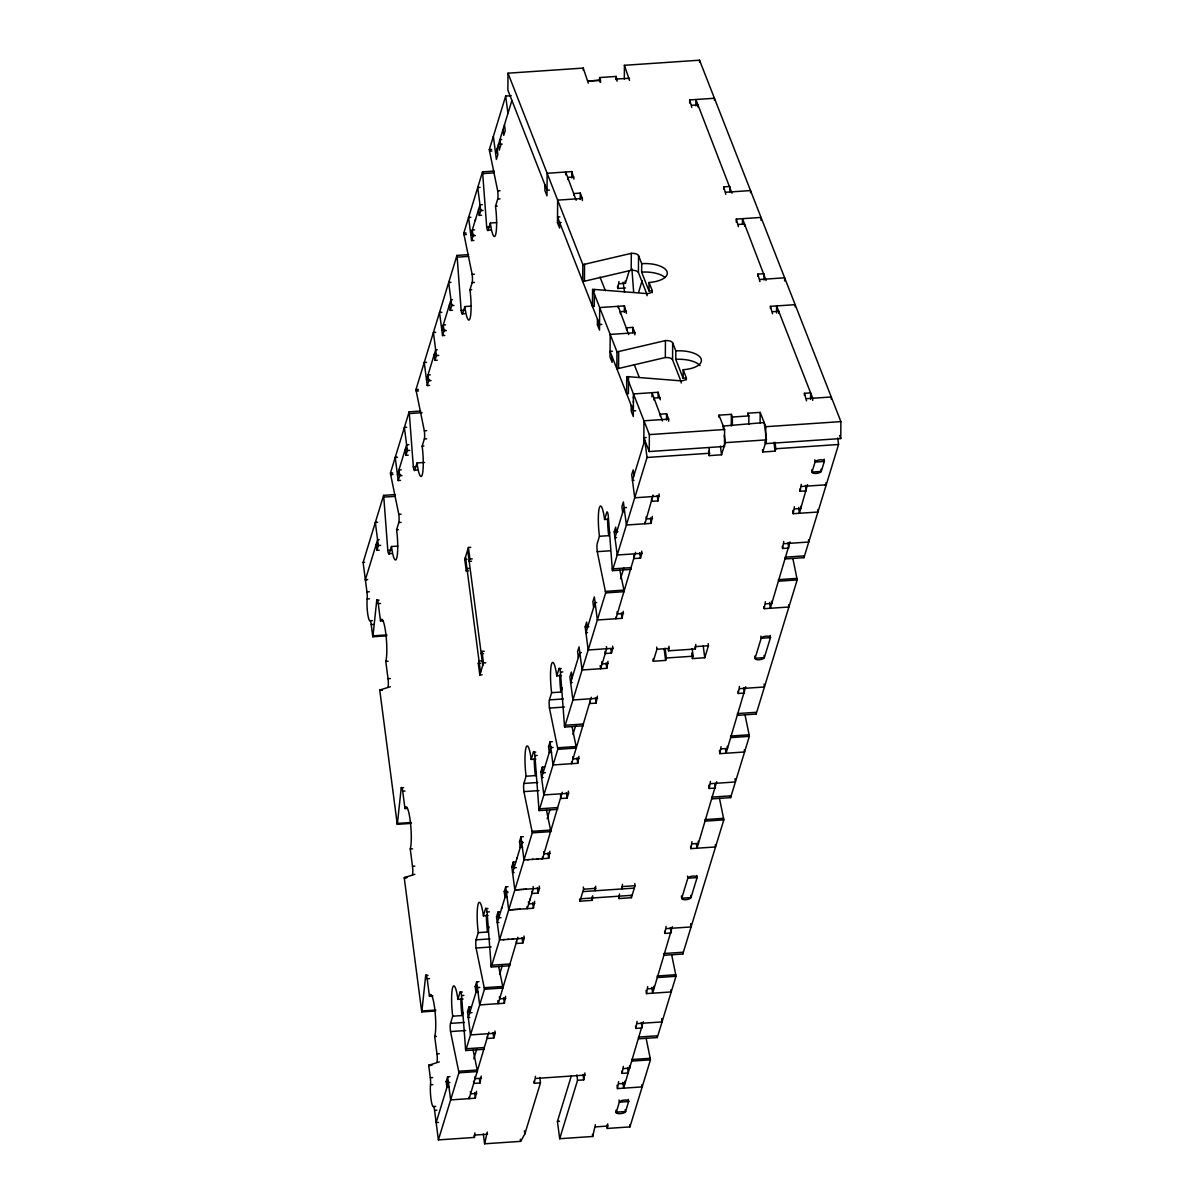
<?xml version="1.0" encoding="UTF-8"?>
<svg xmlns="http://www.w3.org/2000/svg" width="1204" height="1204" viewBox="0 0 1204 1204"><rect width="100%" height="100%" fill="white"/><g stroke="black" fill="none" stroke-linecap="round" stroke-linejoin="round"><path stroke-width="1.5" d="M588.304 83.181L583.233 68.086L507.998 73.188L507.877 90.134L547.022 190.217L549.34 190.066M544.93 184.844L544.885 190.488L546.977 195.861L547.143 173.271L571.87 171.6L573.947 179.095M559.634 222.454L559.589 228.098L557.482 222.725L557.648 200.135L582.375 198.464L582.36 200.571M565.669 174.836L565.684 172.021L576.174 200.285M567.776 179.501L567.791 177.394L573.962 176.973M571.81 177.951L571.87 171.6M574.067 195.62L574.082 193.513L580.268 193.091L582.375 198.464M580.223 199.443L580.268 193.091M583.218 70.208L583.233 68.086M507.998 73.188L582.826 264.504L582.706 281.45A6.261 2.724 0.4 0 0 584.437 281.224L631.197 270.283A6.261 2.724 0.4 0 1 638.421 272.555L646.954 294.378M584.437 281.224L584.557 264.278L631.317 253.337A6.261 2.724 0.4 0 1 638.541 255.609L641.702 263.661L641.642 272.134L648.986 290.932A21.943 9.512 0.4 0 0 650.912 290.766M641.702 263.661A21.943 9.512 0.4 0 1 667.001 271.592A21.943 9.512 0.4 0 1 649.046 282.458L652.207 290.525A6.261 2.724 0.4 0 1 647.075 293.625L594.4 289.442A6.261 2.724 0.4 0 0 592.579 289.442L592.458 306.388A6.261 2.724 0.4 0 1 594.279 306.373L594.37 293.671M594.385 291.549L594.4 289.442M626.471 313.386L624.394 305.891L599.667 307.562L599.517 330.152L597.41 324.779L597.455 319.135M599.592 81.782L599.622 77.553L616.102 76.424L617.125 81.225M600.645 82.354L599.622 77.553M612.159 356.73L612.114 362.389L610.022 357.016L610.187 334.426L634.899 332.755L634.884 334.862M616.072 79.599L616.102 76.424M592.579 289.442L616.96 351.749L616.839 368.695A6.261 2.724 0.4 0 0 618.555 368.469L665.315 357.528A6.261 2.724 0.4 0 1 672.554 359.8L680.23 379.441M618.194 307.727L618.209 306.313L628.699 334.577M618.555 368.469L618.675 351.523L665.436 340.582A6.261 2.724 0.4 0 1 672.675 342.854L675.82 350.906L675.76 359.379L683.119 378.176A21.943 9.512 0.4 0 0 685.046 378.011M620.301 313.792L620.316 311.685L626.486 311.264M624.319 79.058L624.424 65.302L699.539 60.2L840.889 421.611L840.768 438.557L765.654 443.644L764.961 441.853M624.349 312.242L624.394 305.891M626.592 329.911L626.607 327.789L632.792 327.383L634.899 332.755M626.712 376.686L626.592 393.633A6.261 2.724 0.4 0 1 628.398 393.618L628.518 376.686A6.261 2.724 0.4 0 0 626.712 376.686L649.362 434.599L649.242 451.545L724.477 446.443L724.597 429.497L718.984 415.169L731.355 414.342L732.393 417.02L732.333 425.494M629.481 80.397L624.424 65.302M631.197 270.283L631.317 253.337M631.227 405.507L631.197 411.151L633.289 416.524L633.454 393.934L658.167 392.263L660.259 399.758M632.747 332.665L632.792 327.383M635.652 410.73L633.334 410.88L633.349 409.465M633.364 406.651L633.379 405.236M633.394 402.407L633.409 400.992M633.424 398.178L633.439 396.763M638.421 272.555L638.541 255.609M643.794 443.388L643.959 420.798L668.671 419.127L668.656 421.234M647.06 295.748L647.075 293.625M648.986 290.932L649.046 282.458M652.192 292.647L652.207 290.525M651.966 396.914L651.996 392.685L662.486 420.948M654.073 400.164L654.088 398.057L660.274 397.636M658.136 397.561L658.167 392.263M660.379 416.283L660.394 414.161L666.58 413.755L668.671 419.127M665.315 357.528L665.436 340.582M666.534 420.106L666.58 413.755M672.554 359.8L672.675 342.854M681.178 382.992L681.208 380.87A6.261 2.724 0.4 0 0 686.325 377.77L683.18 369.718A21.943 9.512 0.4 0 0 701.119 358.852A21.943 9.512 0.4 0 0 675.82 350.906M683.119 378.176L683.18 369.718M686.31 379.892L686.325 377.77M689.681 103.108L689.696 99.932L714.423 98.246L714.408 100.368M691.788 107.412L689.696 99.932M695.837 105.862L695.882 99.511L731.987 193.242M697.974 106.99L697.989 104.883L691.803 105.29M699.524 62.322L699.539 60.2M718.969 417.291L718.984 415.169M723.694 188.983L723.709 186.876L729.895 186.454L729.85 191.752M725.801 194.356L723.709 186.876M731.264 425.975L731.355 414.342M736.291 222.273L736.321 219.098L761.033 217.427L761.003 220.242M738.398 226.593L736.321 219.098M742.447 224.335L742.492 218.677L766.105 280.487M744.584 226.171L744.599 224.049L738.413 224.471M747.804 415.335L747.819 413.213L760.175 412.37L765.789 426.698L765.654 443.644M748.813 424.365L748.873 415.907L747.819 413.213M750.513 192.685L750.528 190.563L725.816 192.249M757.813 276.243L757.843 274.121L764.013 273.699L763.968 280.05M759.92 281.601L757.843 274.121M760.1 422.965L760.175 412.37M770.425 308.465L770.44 306.343L795.152 304.672L795.137 306.794M772.532 313.838L770.44 306.343M776.565 312.995L776.625 305.936L812.73 398.253L812.715 400.36M778.702 313.416L778.717 311.294L772.547 311.716M784.632 280.983L784.647 277.808L759.935 279.494M804.438 395.409L804.453 393.302L810.623 392.88L810.578 399.231M806.529 400.781L804.453 393.302M831.242 399.111L831.257 396.989L806.545 398.659M386.71 635.832L372.804 636.765A6.261 0.963 86.1 0 0 372.984 635.847L376.762 600.269L379.079 600.119M411.166 823.401L397.26 824.349A6.261 0.963 86.1 0 0 397.44 823.416L401.218 787.852L403.536 787.687M435.622 1010.984L421.731 1011.932A6.261 0.963 86.1 0 0 421.912 1010.999L425.689 975.421L428.007 975.27M475.595 219.188L475.204 220.467M372.804 636.765L371.208 624.59A6.261 0.963 86.1 0 0 370.019 620.752A12.537 1.926 86.1 0 1 367.611 613.062A12.537 1.926 86.1 0 1 367.175 598.975A6.261 0.963 86.1 0 0 366.949 591.932L363.111 562.418L383.609 495.356L395.198 494.573M397.847 546.089L391.481 546.511A21.943 3.371 86.1 0 0 396.673 558.325A21.943 3.371 86.1 0 0 396.613 529.715L398.81 522.521A6.261 0.963 86.1 0 0 398.795 514.349L390.668 474.632A6.261 0.963 86.1 0 1 390.427 473.082L409.149 411.813L420.738 411.031M424.545 462.456L417.02 462.968A21.943 3.371 86.1 0 0 422.228 474.782A21.943 3.371 86.1 0 0 422.152 446.172L424.35 438.978A6.261 0.963 86.1 0 0 424.335 430.806L416.208 391.089A6.261 0.963 86.1 0 1 415.967 389.539L456.963 255.414L468.552 254.631M471.2 306.132L464.834 306.568A21.943 3.371 86.1 0 0 470.042 318.383A21.943 3.371 86.1 0 0 469.966 289.773L472.164 282.579A6.261 0.963 86.1 0 0 472.149 274.407L464.022 234.69A6.261 0.963 86.1 0 1 463.781 233.14L482.518 171.871L494.091 171.088M496.755 222.589L490.374 223.026A21.943 3.371 86.1 0 0 495.581 234.84A21.943 3.371 86.1 0 0 495.506 206.23L497.719 199.036A6.261 0.963 86.1 0 0 497.688 190.864L489.561 151.147A6.261 0.963 86.1 0 1 489.321 149.597L505.68 96.064L511.233 95.688M367.687 579.591L365.369 579.741L377.589 539.753L379.14 539.648M495.627 153.691L511.911 100.429M379.2 550.168L376.882 550.333L378.342 545.532L375.332 522.431L376.491 522.355M400.526 480.381L398.208 480.546L399.683 475.746L398.93 469.966L401.248 469.816M408.231 455.187L405.914 455.353L407.388 450.552L404.363 427.45L406.681 427.3M429.572 385.415L427.254 385.566L428.714 380.765L427.962 375.001L430.279 374.835M437.278 360.222L434.96 360.372L436.42 355.571L433.41 332.47L435.728 332.319M444.848 335.419L442.53 335.585L444.005 330.784L443.253 325.005L445.57 324.854M452.553 310.226L450.236 310.391L451.711 305.59L448.686 282.488L451.003 282.323M473.894 240.439L471.577 240.604L473.037 235.803L472.284 230.024L474.602 229.874M481.585 215.245L479.282 215.411L480.742 210.61L477.732 187.508L480.05 187.357M391.586 553.554L389.268 553.72L391.481 546.511M417.141 470.011L414.823 470.177L417.02 462.968M464.955 313.612L462.637 313.762L464.834 306.568M490.495 230.069L488.177 230.22L490.374 223.026M468.582 570.846L466.264 571.012L464.759 559.454L468.416 547.459L470.734 547.308M466.264 571.012L466.986 568.604L469.304 568.454M468.416 547.459L469.921 559.017L469.199 561.41L471.517 561.26M482.127 674.797L479.809 674.947L478.304 663.404L479.041 661.011L481.359 660.846M484.294 651.244L481.976 651.409L481.239 653.802L483.556 653.652M479.809 674.947L483.481 662.952L481.976 651.409M625.493 287.982L617.772 288.493L618.961 281.54M619.232 283.708L625.418 283.286L629.24 270.78M638.617 292.286L642.183 280.592M474.903 1132.874L474.451 1137.434L438.406 1139.887L458.92 1072.824A6.261 0.963 86.1 0 0 458.664 1071.274L450.537 1031.557A6.261 0.963 86.1 0 1 450.522 1023.385L452.719 1016.191A21.943 3.371 86.1 0 1 452.659 987.581A21.943 3.371 86.1 0 1 457.866 999.38L463.073 999.034M457.866 999.38L460.063 992.186L462.381 992.036M460.063 992.186A6.261 0.963 86.1 0 1 461.553 995.557L465.542 1048.789L484.083 1047.54A6.261 0.963 86.1 0 0 484.264 1049.286L465.722 1050.55L484.459 989.282A6.261 0.963 86.1 0 0 484.219 987.716L476.092 948.015A6.261 0.963 86.1 0 1 476.062 939.842L478.274 932.633A21.943 3.371 86.1 0 1 478.199 904.023A21.943 3.371 86.1 0 1 483.406 915.838L488.041 915.537M483.406 915.838L485.603 908.644L487.921 908.493M485.603 908.644A6.261 0.963 86.1 0 1 487.093 912.015L491.082 965.247L509.623 963.998A6.261 0.963 86.1 0 0 509.804 965.743L491.262 967.008L532.273 832.867A6.261 0.963 86.1 0 0 532.033 831.317L523.906 791.615A6.261 0.963 86.1 0 1 523.89 783.443L526.088 776.234A21.943 3.371 86.1 0 1 526.013 747.624A21.943 3.371 86.1 0 1 531.22 759.438L535.855 759.122M531.22 759.438L533.417 752.244L535.735 752.079M533.417 752.244A6.261 0.963 86.1 0 1 534.907 755.615L538.895 808.847L557.437 807.583A6.261 0.963 86.1 0 0 557.618 809.344L539.091 810.593L557.813 749.324A6.261 0.963 86.1 0 0 557.572 747.774L549.445 708.072A6.261 0.963 86.1 0 1 549.43 699.885L551.628 692.691A21.943 3.371 86.1 0 1 551.552 664.081A21.943 3.371 86.1 0 1 556.76 675.895L561.395 675.579M556.76 675.895L558.957 668.702L561.275 668.536M608.291 519.24L604.574 519.496A21.943 3.371 86.1 0 0 599.381 507.682A21.943 3.371 86.1 0 0 599.442 536.292L597.244 543.486A6.261 0.963 86.1 0 0 597.259 551.658L605.386 591.375A6.276 0.963 86.1 0 1 605.627 592.925L564.631 727.05L583.157 725.801A6.261 0.963 86.1 0 1 582.977 724.04L564.435 725.305L560.447 672.073A6.261 0.963 86.1 0 0 558.957 668.702M604.574 519.496L606.786 512.302A6.261 0.963 86.1 0 1 608.261 515.673L612.264 568.905A6.276 0.963 86.1 0 0 612.445 570.651L630.986 569.387A6.276 0.963 86.1 0 1 630.791 567.641L612.264 568.905M452.719 1016.191L461.99 1015.559L462.953 1012.413M478.274 932.633L487.53 932.016L489.14 926.764M526.088 776.234L535.359 775.602L536.322 772.456M551.628 692.691L560.898 692.059L562.178 687.86M599.442 536.292L608.712 535.66L609.736 532.303M449.227 1087.212L446.91 1087.362L446.157 1081.598L447.632 1076.797L449.95 1076.632M494.934 1031.06L495.22 1033.228L470.508 1034.913L467.498 1011.811L468.958 1007.011L471.276 1006.845M478.274 992.231L475.956 992.382L475.204 986.618L476.664 981.817L478.981 981.651M523.981 936.08L524.267 938.247L499.54 939.933L496.53 916.831L498.004 912.03L500.322 911.879M507.305 897.251L504.988 897.416L504.235 891.637L505.71 886.836L508.013 886.686M539.257 886.099L539.543 888.266L514.83 889.937L511.82 866.835L513.28 862.049L515.598 861.883M522.596 847.27L520.278 847.42L519.526 841.641L520.986 836.855L523.304 836.69M568.303 791.118L568.574 793.285L543.862 794.956L540.852 771.854L542.327 767.068L544.644 766.903M551.628 752.289L549.31 752.44L548.557 746.661L550.017 741.875L552.335 741.709M612.625 646.157L612.896 648.309L588.184 649.994L585.174 626.893L586.649 622.092L587.401 627.871M641.657 551.176L641.943 553.343L617.231 555.014L614.221 531.912L615.68 527.111L616.433 532.89M501.481 908.885L501.872 907.605M516.772 858.888L517.148 857.624M612.445 570.651L647.045 457.475L644.787 440.152L632.461 480.456L634.011 480.351M473.804 1058.798L476.874 1048.759M499.6 974.382L502.339 965.457M547.203 818.705L549.942 809.765M572.969 734.44L575.693 725.5M620.557 578.748L623.838 568.032M529.926 899.93L530.302 898.681M517.886 937.224L498.215 1003.654L497.839 1000.765M541.379 858.768L542.537 858.693L562.208 792.262M447.632 1076.797L450.642 1099.899L475.354 1098.214L476.543 1091.245M473.533 1081.267L473.819 1083.434L480.005 1083.013L481.179 1076.06M487.289 1036.283L487.575 1038.45L493.76 1038.029L495.22 1033.228M476.664 981.817L479.674 1004.919L504.386 1003.233L505.575 996.28M516.335 941.302L516.606 943.469L522.792 943.048L524.267 938.247M505.71 886.836L508.72 909.938L533.432 908.252L534.621 901.299M531.611 891.321L531.897 893.488L538.083 893.067L539.543 888.266M520.986 836.855L523.996 859.942L548.708 858.271L549.897 851.303M560.507 795.257L560.929 798.508L567.114 798.086L568.574 793.285M550.017 741.875L553.042 764.961L577.754 763.291L578.928 756.323M589.689 701.36L589.975 703.527L596.146 703.106L597.334 696.138M578.341 657.459L577.589 651.695L579.064 646.894L582.074 669.981L606.786 668.31L607.975 661.342M604.98 651.364L605.251 653.531L611.436 653.11L612.896 648.309M593.632 607.478L592.88 601.699L594.34 596.898L597.365 620L622.077 618.329L623.251 611.361M633.876 555.3L634.297 558.551L640.468 558.129L641.943 553.343M622.664 512.498L621.911 506.718L623.386 501.917L626.396 525.019L651.108 523.349L652.297 516.381M651.514 499.163L651.785 501.331L657.971 500.909L659.16 493.941M539.768 1077.429L540.476 1082.832L524.824 1134.017L520.655 1141.362L484.61 1143.8L487.259 1132.031M724.266 435.08L725.244 442.666L721.542 454.781L709.186 455.624L709.216 447.798M722.761 426.096L764.179 422.544L766.436 439.866L762.734 451.982L775.09 451.154L775.827 448.746L774.97 442.259M592.729 895.791L592.278 900.351L579.922 901.194L583.579 889.199L583.308 887.032M665.09 648.264L666.369 658.001L665.631 660.409L653.275 661.237L656.948 649.242L656.662 647.075M540.476 1082.832L534.29 1083.254L535.479 1076.286M595.664 886.189L595.212 890.749L594.776 887.514M695.792 644.426L695.34 648.986L668.566 650.807L669.018 646.247M763.953 423.296L764.179 422.544M634.794 883.54L635.065 885.708L631.408 897.702L619.052 898.53L619.503 893.97M622.438 884.368L621.986 888.943L621.7 886.776M708.148 643.583L708.434 645.75L704.761 657.745L692.405 658.588L693.143 656.195L692.149 648.61M595.393 1124.702L592.729 1136.471L559.694 1138.713L557.437 1121.391L571.373 1075.789M559.694 1138.713L577.544 1080.319L576.836 1074.901M577.544 1080.319L583.714 1079.898L584.903 1072.945M641.882 1084.744L642.168 1086.911L617.456 1088.582L618.645 1081.613M627.57 1067.557L628.277 1072.96L622.107 1073.381L623.296 1066.413M641.326 1022.557L642.033 1027.975L635.862 1028.397L637.051 1021.428M670.929 989.763L671.215 991.93L646.503 993.601L647.677 986.633M670.372 927.577L671.079 932.995L664.894 933.416L666.083 926.448M715.251 844.787L715.537 846.954L690.81 848.639L691.999 841.671M714.83 783.699L715.402 788.033L709.216 788.454L710.405 781.486M744.283 749.821L744.569 751.973L719.857 753.659L721.045 746.691M743.726 687.634L744.433 693.052L738.263 693.474L739.437 686.506M788.605 604.844L788.891 607.012L764.179 608.682L765.368 601.729M788.048 542.673L788.755 548.076L782.57 548.497L783.759 541.529M817.651 509.864L817.922 512.031L793.21 513.702L794.399 506.749M805.551 485.438L806.259 490.856L800.073 491.277L801.262 484.309M646.142 1038.42L650.205 1058.286A6.261 0.963 86.1 0 1 650.446 1059.836L629.948 1126.899L607.298 1128.434L607.749 1123.874M628.337 1099.357L628.623 1101.525L625.478 1111.819A3.537 1.309 -7.4 0 1 624.44 1112.722L622.543 1113.339A5.644 2.092 -7.4 0 1 618.329 1113.625L616.734 1113.248A3.537 1.309 -7.4 0 1 616.207 1112.451L619.353 1102.157L619.082 1099.989M824.078 459.16L824.364 461.328L821.263 471.426L811.993 472.058L811.752 469.786M803.971 557.663A6.276 0.963 86.1 0 1 803.79 555.917L785.264 557.166A6.276 0.963 86.1 0 0 785.444 558.927L803.971 557.663L838.571 444.487L837.728 438M657.264 1037.562A6.261 0.963 86.1 0 1 657.068 1035.801L638.541 1037.065A6.261 0.963 86.1 0 0 638.722 1038.811L657.264 1037.562L675.986 976.293A6.261 0.963 86.1 0 0 675.745 974.743L671.681 954.877M682.803 954.019A6.261 0.963 86.1 0 1 682.623 952.259L664.081 953.523A6.261 0.963 86.1 0 0 664.262 955.269L682.803 954.019L723.815 819.879A6.261 0.963 86.1 0 0 723.559 818.329L719.495 798.478M730.617 797.605A6.261 0.963 86.1 0 1 730.437 795.859L711.895 797.108A6.261 0.963 86.1 0 0 712.076 798.869L730.617 797.605L749.355 736.336A6.261 0.963 86.1 0 0 749.099 734.786L745.035 714.935M756.157 714.062A6.261 0.963 86.1 0 1 755.977 712.317L737.435 713.566A6.261 0.963 86.1 0 0 737.631 715.327L756.157 714.062L797.168 579.937A6.261 0.963 86.1 0 0 796.928 578.387L792.864 558.536M390.382 686.731L380.028 689.937L382.345 689.772M421.731 1011.932L404.258 877.957A6.261 0.963 86.1 0 1 404.378 877.641L414.838 874.315M438.406 1139.887L434.569 1110.374A6.261 0.963 86.1 0 0 433.365 1106.536A12.537 1.926 86.1 0 1 430.972 1098.846A12.537 1.926 86.1 0 1 430.52 1084.759A6.261 0.963 86.1 0 0 430.31 1077.715L428.714 1065.54A6.261 0.963 86.1 0 1 428.85 1065.224L439.294 1061.883M588.32 81.074L600.676 80.232L587.627 80.999M471.577 240.604L468.567 217.503L469.726 217.427M398.208 480.546L395.198 457.445L396.357 457.369M824.71 484.896L826.26 484.791L825.974 482.623M365.369 579.741L366.528 579.666M527.472 859.716L528.631 859.626M532.108 859.4L533.267 859.31M536.743 859.084L537.902 859.009M515.989 889.861L517.148 889.786M518.307 889.711L519.466 889.621M520.625 889.545L521.783 889.47M522.942 889.395L524.101 889.304M525.26 889.229L526.419 889.154M509.879 909.863L511.038 909.772M512.197 909.697L513.356 909.622M514.514 909.547L515.673 909.456M516.832 909.381L517.976 909.306M519.135 909.231L520.294 909.155M503.016 939.692L504.175 939.617M507.652 939.376L508.81 939.301M512.287 939.06L513.446 938.985M516.922 938.744L518.081 938.668M615.711 79.088L629.496 78.275M501.677 139.468L499.931 139.589L500.683 145.368L499.224 150.169L498.471 144.39L502.173 144.134M489.321 149.597L491.638 149.431M489.561 151.147L491.879 150.982M482.518 171.871A6.261 0.963 86.1 0 1 482.699 173.617L494.287 172.834M497.688 190.864L500.006 190.699M497.719 199.036L500.036 198.871M482.307 204.68L479.99 204.83L470.824 234.825L473.909 234.614M495.506 206.23L497.252 206.11M480.832 209.466L478.515 209.631L479.282 215.411M480.742 210.61L483.06 210.444M468.567 217.503L470.869 217.337M559.845 216.916L557.527 217.081L599.547 324.508M482.699 173.617L486.687 226.849L490.163 226.608M557.482 222.725L561.199 222.469M463.781 233.14L466.098 232.974M464.022 234.69L466.339 234.539M473.037 235.803L475.354 235.638M456.963 255.414A6.261 0.963 86.1 0 1 457.159 257.159L468.732 256.377M472.149 274.407L474.466 274.241M472.164 282.579L474.481 282.413M469.966 289.773L471.712 289.652M452.493 299.706L450.958 299.811L441.778 329.806L444.863 329.595M451.801 304.446L449.483 304.612L450.236 310.391M451.711 305.59L454.028 305.425M457.159 257.159L461.147 310.391L464.624 310.15M441.838 312.318L439.52 312.483L442.53 335.585M444.005 330.784L446.323 330.618M597.41 324.779L601.865 324.358M437.218 349.702L435.667 349.792L426.502 379.787L429.587 379.576M436.51 354.443L434.208 354.593L434.96 360.372M436.42 355.571L438.738 355.421M426.562 362.314L424.244 362.464L427.254 385.566M612.369 351.207L610.052 351.372L633.334 410.88M428.714 380.765L431.032 380.614M415.967 389.539L418.285 389.389M416.208 391.089L418.525 390.939M409.149 411.813A6.261 0.963 86.1 0 1 409.33 413.574L422.077 412.701M424.335 430.806L426.652 430.641M732.393 417.02L748.873 415.907M424.35 438.978L426.667 438.828M408.954 444.622L406.636 444.773L397.455 474.767L400.556 474.557M422.152 446.172L423.883 446.052M407.479 449.423L405.161 449.574L405.914 455.353M407.388 450.552L409.706 450.401M649.362 434.599L724.597 429.497M765.789 426.698L840.889 421.611M646.157 437.579L643.839 437.744L649.242 451.545M395.198 457.445L397.516 457.294M725.244 442.666L766.436 439.866M409.33 413.574L413.333 466.791L415.651 466.64M390.427 473.082L392.73 472.931M390.668 474.632L392.986 474.481M647.045 457.475L709.924 453.216M775.827 448.746L838.571 444.487M399.683 475.746L402.001 475.595M824.319 461.433L815.063 462.065L811.993 472.058A4.696 1.731 -7.4 0 0 816.116 473.428A4.696 1.731 -7.4 0 0 821.294 471.321L821.023 469.154M383.609 495.356A6.261 0.963 86.1 0 1 383.79 497.117L395.379 496.334M659.431 496.108L634.719 497.779L631.709 474.677L633.184 469.891L633.936 475.655M801.548 486.476L826.26 484.791M398.795 514.349L401.113 514.198M375.332 522.431L377.65 522.28M398.81 522.521L401.128 522.37M626.456 507.546L624.139 507.697L614.973 537.691L616.508 537.586M396.613 529.715L398.343 529.609M652.583 518.548L646.397 518.969L646.112 516.802M794.685 508.916L800.856 508.494L800.585 506.327M378.447 544.404L376.13 544.554L376.882 550.333M378.342 545.532L380.66 545.367M614.221 531.912L617.923 531.656M383.79 497.117L387.793 550.333L391.27 550.108M363.111 562.418L364.661 562.313M464.759 559.454L467.077 559.303M469.921 559.017L472.239 558.852M597.259 551.658L610.232 550.785M784.045 543.696L808.757 542.026L808.471 539.859M366.949 591.932L369.267 591.766M367.175 598.975L369.493 598.809M376.762 600.269A6.261 0.963 86.1 0 1 378.252 603.64L380.569 603.49M605.386 591.375L623.928 590.111A6.276 0.963 86.1 0 1 624.169 591.676L605.627 592.925M796.928 578.387L778.386 579.651A6.261 0.963 86.1 0 1 778.627 581.201L797.168 579.937M596.642 602.572L595.092 602.677L585.927 632.672L587.477 632.567M370.019 620.752L372.337 620.587M378.252 603.64L380.509 620.963L383.399 620.767M371.208 624.59L373.526 624.44M623.537 613.528L617.366 613.95L617.08 611.782M765.639 603.881L771.824 603.475L771.538 601.308M372.984 635.847L386.875 634.899M585.174 626.893L588.876 626.637M388.064 686.882A6.261 0.963 86.1 0 0 388.034 678.71L385.777 661.387L388.094 661.237M581.366 652.553L579.816 652.658L570.651 682.653L572.186 682.548M656.948 649.242L669.304 648.414M696.078 646.593L708.434 645.75M478.304 663.404L480.622 663.253M483.481 662.952L485.799 662.802M666.369 658.001L693.143 656.195M608.261 663.509L602.075 663.931L601.789 661.764M388.034 678.71L390.352 678.559M560.447 672.073L562.765 671.922M397.26 824.349L379.787 690.374L382.104 690.223M549.43 699.885L563.322 698.952M597.62 698.305L572.908 699.976L569.898 676.889L571.358 672.088L572.111 677.852M739.723 688.673L764.435 686.987L764.058 684.113M549.445 708.072L564.51 707.049M548.557 746.661L550.875 746.51M553.087 747.488L550.77 747.639L541.604 777.634L543.154 777.528M557.572 747.774L576.114 746.525A6.261 0.963 86.1 0 1 576.355 748.075L557.813 749.324M749.099 734.786L730.572 736.05A6.261 0.963 86.1 0 1 730.813 737.601L749.355 736.336M534.907 755.615L537.225 755.465M579.214 758.49L573.044 758.911L572.758 756.744M721.316 748.858L727.502 748.436L727.216 746.269M540.852 771.854L543.17 771.704M545.397 772.682L543.079 772.833L542.327 767.068M401.218 787.852A6.261 0.963 86.1 0 1 402.708 791.224L405.026 791.073M523.89 783.443L537.782 782.495M523.906 791.615L538.956 790.592M710.691 783.654L735.403 781.968L734.982 778.717M402.708 791.224L404.965 808.546L407.283 808.396M397.44 823.416L411.347 822.482M532.033 831.317L550.559 830.068A6.261 0.963 86.1 0 1 550.815 831.618L532.273 832.867M723.559 818.329L705.032 819.593A6.261 0.963 86.1 0 1 705.273 821.143L723.815 819.879M412.521 874.465A6.261 0.963 86.1 0 0 412.505 866.293L410.248 848.971L412.566 848.82M519.526 841.641L521.829 841.491M523.288 842.514L521.738 842.619L512.573 872.614L514.108 872.509M550.183 853.47L543.997 853.892L543.711 851.725M692.285 843.838L698.471 843.417L698.185 841.25M412.505 866.293L414.823 866.143M511.82 866.835L514.138 866.684M516.35 867.663L514.033 867.813L513.28 862.049M404.499 877.505L406.817 877.355M404.258 877.957L406.576 877.806M504.235 891.637L507.712 891.396M507.998 892.51L506.463 892.615L497.282 922.61L498.832 922.505M583.579 889.199L595.935 888.356M622.709 886.535L635.065 885.708M582.902 891.592L634.388 888.101M580.689 898.786L632.175 895.294M534.892 903.467L528.722 903.873L528.436 901.706M487.093 912.015L489.411 911.864M496.53 916.831L498.847 916.68M501.075 917.644L498.757 917.809L498.004 912.03M476.062 939.842L489.968 938.894M666.369 928.615L691.081 926.945L690.66 923.694M476.092 948.015L491.142 946.991M425.689 975.421A6.261 0.963 86.1 0 1 427.179 978.807L429.497 978.641M475.204 986.618L477.521 986.452M479.734 987.43L477.416 987.596L468.251 1017.576L469.786 1017.485M484.219 987.716L502.745 986.467A6.261 0.963 86.1 0 1 503.001 988.017L484.459 989.282M675.745 974.743L657.203 975.992A6.261 0.963 86.1 0 1 657.459 977.543L675.986 976.293M427.179 978.807L429.437 996.129L432.913 995.889M461.553 995.557L463.871 995.407M505.861 998.432L499.675 998.853L499.404 996.686M647.963 988.8L654.148 988.379L653.862 986.211M421.912 1010.999L435.803 1010.051M467.498 1011.811L469.816 1011.646M472.028 1012.624L469.711 1012.79L468.958 1007.011M450.522 1023.385L464.428 1022.437M450.537 1031.557L465.602 1030.534M436.977 1062.048A6.261 0.963 86.1 0 0 436.962 1053.876L434.704 1036.554L436.435 1036.433M637.322 1023.596L662.034 1021.925L661.613 1018.674M436.962 1053.876L439.279 1053.711M428.955 1065.089L432.432 1064.848M428.714 1065.54L431.032 1065.374M458.664 1071.274L477.205 1070.01A6.261 0.963 86.1 0 1 477.446 1071.56L458.92 1072.824M650.205 1058.286L631.664 1059.535A6.261 0.963 86.1 0 1 631.919 1061.085L650.446 1059.836M430.31 1077.715L432.627 1077.55M481.465 1078.227L475.294 1078.633L475.008 1076.481M623.567 1068.58L629.752 1068.174L629.466 1066.007M446.157 1081.598L448.475 1081.433M449.92 1082.456L448.385 1082.562L436.149 1122.564L438.467 1122.399M430.52 1084.759L432.838 1084.608M535.765 1078.453L585.189 1075.097M476.814 1093.413L470.644 1093.834L470.358 1091.667M618.931 1083.781L625.102 1083.359L624.816 1081.192M433.365 1106.536L435.682 1106.386M434.569 1110.374L436.886 1110.223M616.297 1112.15L625.568 1111.533M557.437 1121.391L559.499 1121.24M475.189 1135.041L487.545 1134.198M595.664 1126.869L608.02 1126.026M628.518 376.686L681.208 380.87M839.564 435.472L840.768 438.557M724.116 445.54L724.477 446.443M600.028 277.086L605.356 290.691M634.267 364.631L639.038 376.822M619.864 570.26L623.928 590.111M572.05 726.659L576.114 746.525M546.496 810.202L550.559 830.068M498.682 966.616L502.745 986.467M473.142 1050.159L477.205 1070.01M814.807 459.793L815.063 462.065A4.696 1.731 -7.4 0 1 820.27 459.838A4.696 1.731 -7.4 0 1 824.364 461.328M807.538 484.61L799.396 513.295L798.643 507.516M799.787 489.11L800.073 491.277M792.789 510.466L793.21 513.702M790.035 541.845L770.349 608.276L769.597 602.497M773.961 442.485L775.09 451.154M782.299 546.33L782.57 548.497M762.448 449.814L762.734 451.982M770.169 635.471L770.455 637.638L764.344 657.625A4.696 1.731 -7.4 0 1 759.152 659.747A4.696 1.731 -7.4 0 1 755.074 658.257L754.788 656.09M763.893 606.515L764.179 608.682M764.058 655.458L764.344 657.625L755.074 658.257L761.184 638.255L760.898 636.103M722.987 425.343L723.559 429.662M720.413 446.112L721.542 454.781M745.712 686.807L726.027 753.237L725.47 748.903M708.614 451.289L708.765 452.373M708.9 453.457L709.186 455.624M737.977 691.307L738.263 693.474M719.435 750.408L719.857 753.659M703.211 645.841L704.761 657.745M716.681 781.787L696.996 848.218L696.424 843.884M695.054 646.834L695.34 648.986M691.698 653.17L691.984 655.337M692.119 656.421L692.405 658.588M708.795 785.204L709.216 788.454M657.264 495.491L657.971 500.909M625.132 281.119L625.418 283.286M653.065 495.085L644.938 523.77L644.742 522.325M623.19 282.308L624.515 292.406M668.28 648.64L668.566 650.807M650.401 517.931L651.108 523.349M696.815 875.413L697.101 877.581L690.976 897.582A4.696 1.731 -7.4 0 1 685.798 899.689A4.696 1.731 -7.4 0 1 681.72 898.199L681.434 896.032M617.486 286.326L617.772 288.493M690.539 846.472L690.81 848.639M664.081 648.489L665.631 660.409M690.705 895.415L690.976 897.582L681.72 898.199L687.83 878.213L687.544 876.045M639.76 552.726L640.468 558.129M652.989 659.085L653.275 661.237M635.577 552.32L615.891 618.736L615.711 617.291M672.359 926.749L652.673 993.18L651.921 987.415M664.608 931.249L664.894 933.416M621.369 612.911L622.077 618.329M610.864 648.79L611.436 653.11M606.44 646.563L606.726 648.73L600.615 668.732L600.179 665.481M606.079 662.892L606.786 668.31M646.066 990.35L646.503 993.601M631.122 895.535L631.408 897.702M643.312 1021.729L623.642 1088.16L622.889 1082.381M595.438 697.688L596.146 703.106M618.766 896.378L619.052 898.53M635.577 1026.229L635.862 1028.397M591.254 697.282L571.569 763.712L571.388 762.267M505.68 96.064L507.937 113.402M504.461 124.795L505.213 130.574L503.739 135.36L502.986 129.596M629.662 1124.732L629.948 1126.899M621.821 1071.214L622.107 1073.381M625.192 1109.652L625.478 1111.819M577.047 757.873L577.754 763.291M497.086 148.89L497.839 154.669L496.379 159.47L493.369 136.368M617.035 1085.331L617.456 1088.582M591.841 897.1L592.278 900.351M615.921 1110.284L616.207 1112.451M566.407 792.668L567.114 798.086M579.636 899.027L579.922 901.194M606.861 1125.183L607.298 1128.434M592.458 1134.303L592.729 1136.471M583.007 1074.495L583.714 1079.898M548.001 852.853L548.708 858.271M542.342 857.248L542.537 858.693M537.375 887.649L538.083 893.067M533.086 886.52L533.357 888.687L527.247 908.674L526.976 906.507M532.725 902.849L533.432 908.252M522.084 937.63L522.792 943.048M467.694 549.867L482.744 665.361M534.004 1081.087L534.29 1083.254M465.481 557.061L480.546 672.554M524.402 1130.782L524.824 1134.017M503.678 997.83L504.386 1003.233M520.369 1139.195L520.655 1141.362M493.053 1032.611L493.76 1038.029M488.854 1032.204L469.169 1098.635L468.988 1097.19M479.433 1078.694L480.005 1083.013M483.346 1134.063L484.61 1143.8M474.647 1092.796L475.354 1098.214M474.165 1135.267L474.451 1137.434M631.904 268.718L633.65 292.015M584.557 264.278A6.261 2.724 0.4 0 1 582.826 264.504M618.675 351.523A6.261 2.724 0.4 0 1 616.96 351.749M641.642 272.134A21.943 9.512 0.4 0 1 665.09 277.537M675.76 359.379A21.943 9.512 0.4 0 1 700.036 365.625M380.509 620.963A21.943 3.371 86.1 0 1 385.716 632.777A21.943 3.371 86.1 0 1 385.777 661.387M379.787 690.374A6.261 0.963 86.1 0 1 379.922 690.058M404.965 808.546A21.943 3.371 86.1 0 1 410.173 820.36A21.943 3.371 86.1 0 1 410.248 848.971M429.437 996.129A21.943 3.371 86.1 0 1 434.629 1007.944A21.943 3.371 86.1 0 1 434.704 1036.554M564.631 727.05A6.261 0.963 86.1 0 1 564.435 725.305M539.091 810.593A6.261 0.963 86.1 0 1 538.895 808.847M462.637 313.762A6.261 0.963 86.1 0 1 461.147 310.391M488.177 230.22A6.261 0.963 86.1 0 1 486.687 226.849M535.359 775.602A21.943 3.371 86.1 0 1 534.245 758.49M560.898 692.059A21.943 3.371 86.1 0 1 559.785 674.947M608.712 535.66A21.943 3.371 86.1 0 1 607.599 518.548M491.262 967.008A6.261 0.963 86.1 0 1 491.082 965.247M465.722 1050.55A6.261 0.963 86.1 0 1 465.542 1048.789M389.268 553.72A6.261 0.963 86.1 0 1 387.793 550.333M414.823 470.177A6.261 0.963 86.1 0 1 413.333 466.791M461.99 1015.559A21.943 3.371 86.1 0 1 460.876 998.432M487.53 932.016A21.943 3.371 86.1 0 1 486.416 914.889M770.455 637.638L761.184 638.255A4.696 1.731 -7.4 0 1 766.376 636.148A4.696 1.731 -7.4 0 1 770.455 637.638M697.101 877.581L687.83 878.213A4.696 1.731 -7.4 0 1 693.007 876.091A4.696 1.731 -7.4 0 1 697.101 877.581M628.623 1101.525L619.353 1102.157A4.696 1.731 -7.5 0 1 624.56 1100.05A4.696 1.731 -7.5 0 1 628.623 1101.525"/></g></svg>
